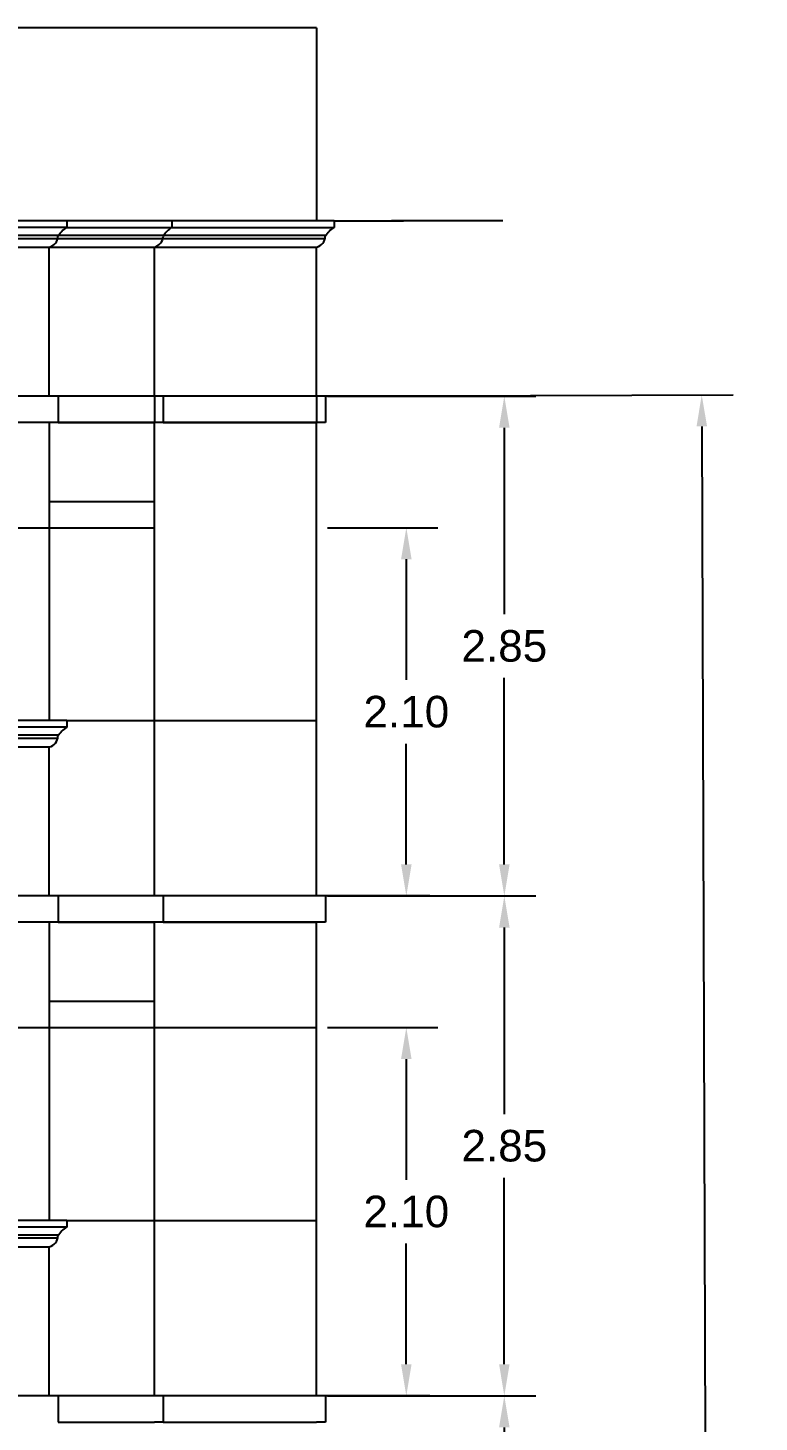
# Model space of a CAD drawing. Header units: metres. Extents: x 10 to 343, y 349 to 530.
# Drawn here: x 248.07 to 252.24, y 464.68 to 472.63 of the extents above; entities that cross this region are included whole.
import ezdxf

# ---------------------------------------------------------------- set-up
doc = ezdxf.new("R2010")
doc.units = ezdxf.units.M
doc.linetypes.add('DASHED2', pattern=[0.375, 0.25, -0.125])
for name, color, linetype in [('BLK_2_FLR_2_KITCHEN', 1, 'Continuous'), ('BLK_2_FLR_2_REGULAR_ROOM_1', 1, 'Continuous'), ('BLK_2_FLR_2_REGULAR_ROOM_2', 1, 'Continuous'), ('BLK_2_FLR_2_REGULAR_ROOM_3', 1, 'Continuous'), ('BLK_2_FLR_3_KITCHEN', 1, 'Continuous'), ('BLK_2_FLR_3_REGULAR_ROOM_1', 1, 'Continuous'), ('BLK_2_FLR_3_REGULAR_ROOM_2', 1, 'Continuous'), ('BLK_2_FLR_3_REGULAR_ROOM_3', 1, 'Continuous'), ('BLK_2_FLR_3_WC_BATH_HT', 223, 'Continuous'), ('BLK_2_FLR_4_KITCHEN', 1, 'Continuous'), ('BLK_2_FLR_4_REGULAR_ROOM_1', 1, 'Continuous'), ('BLK_2_FLR_4_REGULAR_ROOM_2', 1, 'Continuous'), ('BLK_2_FLR_4_REGULAR_ROOM_3', 1, 'Continuous'), ('BLK_2_FLR_4_WC_BATH_HT', 223, 'Continuous'), ('BLK_2_HT_OF_BLDG', 5, 'Continuous')]:
    doc.layers.add(name, color=color, linetype=linetype)
doc.styles.add('ROMANS', font='romans.shx', dxfattribs={"width": 0.8})
doc.styles.get("Standard").update_dxf_attribs({"font": 'arial.ttf'})
doc.dimstyles.get("Standard").update_dxf_attribs({"dimtxt": 0.18, "dimasz": 0.18, "dimexe": 0.18, "dimexo": 0.0625, "dimgap": 0.09, "dimtad": 0, "dimtih": 1, "dimtoh": 1, "dimzin": 0, "dimdsep": 46, "dimtxsty": 'Standard', "dimcen": 0.09, "dimadec": 0, "dimazin": 0, "dimtfac": 1, "dimtofl": 0, "dimtmove": 0, "dimatfit": 3, "dimfxl": 0, "dimtolj": 1, "dimtzin": 0, "dimarcsym": 0})
doc.dimstyles.new('STANDARD$0', dxfattribs={"dimtxt": 4, "dimasz": 2.5, "dimexe": 2, "dimexo": 2, "dimgap": 2, "dimtad": 1, "dimdec": 4, "dimzin": 0, "dimdsep": 46, "dimlunit": 4, "dimtxsty": 'ROMANS', "dimblk": 'ARCHTICK', "dimcen": 0.0625, "dimdle": 2.5, "dimse1": 1, "dimse2": 1, "dimclrd": 4, "dimclre": 9, "dimclrt": 6, "dimadec": 0, "dimazin": 0, "dimtfac": 1, "dimtdec": 4, "dimtix": 1, "dimtofl": 0, "dimtmove": 2, "dimatfit": 3, "dimldrblk": 'ARCHTICK', "dimfxl": 0, "dimtolj": 1, "dimtzin": 0, "dimarcsym": 0})

# ---------------------------------------------------------------- blocks, each defined once
blk = doc.blocks.new('*D178')
at = {"layer": 'BLK_2_HT_OF_BLDG', "color": 0, "lineweight": -2}
for p, q in [((249.7802, 470.5314), (252.0947, 470.5393)), ((251.9153, 470.3587), (251.9349, 464.6004)), ((251.9641, 456.0187), (251.9361, 464.2366)), ((249.8302, 455.8314), (252.1447, 455.8393))]:
    blk.add_line(p, q, dxfattribs=at)
at = {"layer": 'BLK_2_HT_OF_BLDG', "color": 0}
for points in [[(251.9453, 470.3588), (251.8853, 470.3586), (251.9147, 470.5387)], [(251.9941, 456.0188), (251.9341, 456.0186), (251.9647, 455.8387)]]:
    blk.add_solid(points, dxfattribs=at)
at = {"layer": 'Defpoints', "color": 0}
for p in [(249.7177, 470.5312), (249.7677, 455.8312), (251.9647, 455.8387)]:
    blk.add_point(p, dxfattribs=at)
at = {"layer": 'BLK_2_HT_OF_BLDG', "color": 0, "insert": (251.9355, 464.4185), "char_height": 0.18, "attachment_point": 5}
blk.add_mtext('\\A1;14.70', dxfattribs=at)
blk = doc.blocks.new('*D205')
at = {"layer": 'BLK_2_FLR_2_REGULAR_ROOM_3', "color": 0, "lineweight": -2, "ltscale": 0.5}
for p, q in [((249.7802, 464.8312), (250.9687, 464.8312)), ((250.7887, 464.6512), (250.7887, 463.5881)), ((250.7887, 462.1612), (250.7887, 463.2243)), ((249.7802, 461.9812), (250.9687, 461.9812))]:
    blk.add_line(p, q, dxfattribs=at)
at = {"layer": 'BLK_2_FLR_2_REGULAR_ROOM_3', "color": 0, "ltscale": 0.5}
for points in [[(250.7587, 464.6512), (250.8187, 464.6512), (250.7887, 464.8312)], [(250.7587, 462.1612), (250.8187, 462.1612), (250.7887, 461.9812)]]:
    blk.add_solid(points, dxfattribs=at)
at = {"layer": 'Defpoints', "color": 0, "ltscale": 0.5}
for p in [(249.7177, 464.8312), (249.7177, 461.9812), (250.7887, 461.9812)]:
    blk.add_point(p, dxfattribs=at)
at = {"layer": 'BLK_2_FLR_2_REGULAR_ROOM_3', "color": 0, "ltscale": 0.5, "insert": (250.7887, 463.4062), "char_height": 0.18, "attachment_point": 5}
blk.add_mtext('\\A1;2.85', dxfattribs=at)
blk = doc.blocks.new('*D206')
at = {"layer": 'BLK_2_FLR_2_KITCHEN', "color": 0, "lineweight": -2, "ltscale": 0.5}
for p, q in [((249.7802, 464.8312), (250.9687, 464.8312)), ((250.7887, 464.6512), (250.7887, 463.5881)), ((250.7887, 462.1612), (250.7887, 463.2243)), ((249.7802, 461.9812), (250.9687, 461.9812))]:
    blk.add_line(p, q, dxfattribs=at)
at = {"layer": 'BLK_2_FLR_2_KITCHEN', "color": 0, "ltscale": 0.5}
for points in [[(250.7587, 464.6512), (250.8187, 464.6512), (250.7887, 464.8312)], [(250.7587, 462.1612), (250.8187, 462.1612), (250.7887, 461.9812)]]:
    blk.add_solid(points, dxfattribs=at)
at = {"layer": 'Defpoints', "color": 0, "ltscale": 0.5}
for p in [(249.7177, 464.8312), (249.7177, 461.9812), (250.7887, 461.9812)]:
    blk.add_point(p, dxfattribs=at)
at = {"layer": 'BLK_2_FLR_2_KITCHEN', "color": 0, "ltscale": 0.5, "insert": (250.7887, 463.4062), "char_height": 0.18, "attachment_point": 5}
blk.add_mtext('\\A1;2.85', dxfattribs=at)
blk = doc.blocks.new('*D207')
at = {"layer": 'BLK_2_FLR_2_REGULAR_ROOM_1', "color": 0, "lineweight": -2, "ltscale": 0.5}
for p, q in [((249.7802, 464.8312), (250.9687, 464.8312)), ((250.7887, 464.6512), (250.7887, 463.5881)), ((250.7887, 462.1612), (250.7887, 463.2243)), ((249.7802, 461.9812), (250.9687, 461.9812))]:
    blk.add_line(p, q, dxfattribs=at)
at = {"layer": 'BLK_2_FLR_2_REGULAR_ROOM_1', "color": 0, "ltscale": 0.5}
for points in [[(250.7587, 464.6512), (250.8187, 464.6512), (250.7887, 464.8312)], [(250.7587, 462.1612), (250.8187, 462.1612), (250.7887, 461.9812)]]:
    blk.add_solid(points, dxfattribs=at)
at = {"layer": 'Defpoints', "color": 0, "ltscale": 0.5}
for p in [(249.7177, 464.8312), (249.7177, 461.9812), (250.7887, 461.9812)]:
    blk.add_point(p, dxfattribs=at)
at = {"layer": 'BLK_2_FLR_2_REGULAR_ROOM_1', "color": 0, "ltscale": 0.5, "insert": (250.7887, 463.4062), "char_height": 0.18, "attachment_point": 5}
blk.add_mtext('\\A1;2.85', dxfattribs=at)
blk = doc.blocks.new('*D208')
at = {"layer": 'BLK_2_FLR_2_REGULAR_ROOM_2', "color": 0, "lineweight": -2, "ltscale": 0.5}
for p, q in [((249.7802, 464.8312), (250.9687, 464.8312)), ((250.7887, 464.6512), (250.7887, 463.5881)), ((250.7887, 462.1612), (250.7887, 463.2243)), ((249.7802, 461.9812), (250.9687, 461.9812))]:
    blk.add_line(p, q, dxfattribs=at)
at = {"layer": 'BLK_2_FLR_2_REGULAR_ROOM_2', "color": 0, "ltscale": 0.5}
for points in [[(250.7587, 464.6512), (250.8187, 464.6512), (250.7887, 464.8312)], [(250.7587, 462.1612), (250.8187, 462.1612), (250.7887, 461.9812)]]:
    blk.add_solid(points, dxfattribs=at)
at = {"layer": 'Defpoints', "color": 0, "ltscale": 0.5}
for p in [(249.7177, 464.8312), (249.7177, 461.9812), (250.7887, 461.9812)]:
    blk.add_point(p, dxfattribs=at)
at = {"layer": 'BLK_2_FLR_2_REGULAR_ROOM_2', "color": 0, "ltscale": 0.5, "insert": (250.7887, 463.4062), "char_height": 0.18, "attachment_point": 5}
blk.add_mtext('\\A1;2.85', dxfattribs=at)
blk = doc.blocks.new('*D211')
at = {"layer": 'BLK_2_FLR_3_WC_BATH_HT', "color": 0, "lineweight": -2}
for p, q in [((249.7802, 466.9312), (250.4096, 466.9312)), ((250.2296, 466.7512), (250.2296, 466.0631)), ((250.2296, 465.0112), (250.2296, 465.6993)), ((249.7802, 464.8312), (250.4096, 464.8312))]:
    blk.add_line(p, q, dxfattribs=at)
at = {"layer": 'BLK_2_FLR_3_WC_BATH_HT', "color": 0}
for points in [[(250.1996, 466.7512), (250.2596, 466.7512), (250.2296, 466.9312)], [(250.1996, 465.0112), (250.2596, 465.0112), (250.2296, 464.8312)]]:
    blk.add_solid(points, dxfattribs=at)
at = {"layer": 'Defpoints', "color": 0}
for p in [(249.7177, 466.9312), (249.7177, 464.8312), (250.2296, 464.8312)]:
    blk.add_point(p, dxfattribs=at)
at = {"layer": 'BLK_2_FLR_3_WC_BATH_HT', "color": 0, "insert": (250.2296, 465.8812), "char_height": 0.18, "attachment_point": 5}
blk.add_mtext('\\A1;2.10', dxfattribs=at)
blk = doc.blocks.new('*D212')
at = {"layer": 'BLK_2_FLR_3_WC_BATH_HT', "color": 0, "lineweight": -2}
for p, q in [((249.7802, 466.9312), (250.4096, 466.9312)), ((250.2296, 466.7512), (250.2296, 466.0631)), ((250.2296, 465.0112), (250.2296, 465.6993)), ((249.7802, 464.8312), (250.4096, 464.8312))]:
    blk.add_line(p, q, dxfattribs=at)
at = {"layer": 'BLK_2_FLR_3_WC_BATH_HT', "color": 0}
for points in [[(250.1996, 466.7512), (250.2596, 466.7512), (250.2296, 466.9312)], [(250.1996, 465.0112), (250.2596, 465.0112), (250.2296, 464.8312)]]:
    blk.add_solid(points, dxfattribs=at)
at = {"layer": 'Defpoints', "color": 0}
for p in [(249.7177, 466.9312), (249.7177, 464.8312), (250.2296, 464.8312)]:
    blk.add_point(p, dxfattribs=at)
at = {"layer": 'BLK_2_FLR_3_WC_BATH_HT', "color": 0, "insert": (250.2296, 465.8812), "char_height": 0.18, "attachment_point": 5}
blk.add_mtext('\\A1;2.10', dxfattribs=at)
blk = doc.blocks.new('*D213')
at = {"layer": 'BLK_2_FLR_3_WC_BATH_HT', "color": 0, "lineweight": -2}
for p, q in [((249.7802, 466.9312), (250.4096, 466.9312)), ((250.2296, 466.7512), (250.2296, 466.0631)), ((250.2296, 465.0112), (250.2296, 465.6993)), ((249.7802, 464.8312), (250.4096, 464.8312))]:
    blk.add_line(p, q, dxfattribs=at)
at = {"layer": 'BLK_2_FLR_3_WC_BATH_HT', "color": 0}
for points in [[(250.1996, 466.7512), (250.2596, 466.7512), (250.2296, 466.9312)], [(250.1996, 465.0112), (250.2596, 465.0112), (250.2296, 464.8312)]]:
    blk.add_solid(points, dxfattribs=at)
at = {"layer": 'Defpoints', "color": 0}
for p in [(249.7177, 466.9312), (249.7177, 464.8312), (250.2296, 464.8312)]:
    blk.add_point(p, dxfattribs=at)
at = {"layer": 'BLK_2_FLR_3_WC_BATH_HT', "color": 0, "insert": (250.2296, 465.8812), "char_height": 0.18, "attachment_point": 5}
blk.add_mtext('\\A1;2.10', dxfattribs=at)
blk = doc.blocks.new('*D214')
at = {"layer": 'BLK_2_FLR_3_WC_BATH_HT', "color": 0, "lineweight": -2}
for p, q in [((249.7802, 466.9312), (250.4096, 466.9312)), ((250.2296, 466.7512), (250.2296, 466.0631)), ((250.2296, 465.0112), (250.2296, 465.6993)), ((249.7802, 464.8312), (250.4096, 464.8312))]:
    blk.add_line(p, q, dxfattribs=at)
at = {"layer": 'BLK_2_FLR_3_WC_BATH_HT', "color": 0}
for points in [[(250.1996, 466.7512), (250.2596, 466.7512), (250.2296, 466.9312)], [(250.1996, 465.0112), (250.2596, 465.0112), (250.2296, 464.8312)]]:
    blk.add_solid(points, dxfattribs=at)
at = {"layer": 'Defpoints', "color": 0}
for p in [(249.7177, 466.9312), (249.7177, 464.8312), (250.2296, 464.8312)]:
    blk.add_point(p, dxfattribs=at)
at = {"layer": 'BLK_2_FLR_3_WC_BATH_HT', "color": 0, "insert": (250.2296, 465.8812), "char_height": 0.18, "attachment_point": 5}
blk.add_mtext('\\A1;2.10', dxfattribs=at)
blk = doc.blocks.new('*D215')
at = {"layer": 'BLK_2_FLR_3_WC_BATH_HT', "color": 0, "lineweight": -2}
for p, q in [((249.7802, 466.9312), (250.4096, 466.9312)), ((250.2296, 466.7512), (250.2296, 466.0631)), ((250.2296, 465.0112), (250.2296, 465.6993)), ((249.7802, 464.8312), (250.4096, 464.8312))]:
    blk.add_line(p, q, dxfattribs=at)
at = {"layer": 'BLK_2_FLR_3_WC_BATH_HT', "color": 0}
for points in [[(250.1996, 466.7512), (250.2596, 466.7512), (250.2296, 466.9312)], [(250.1996, 465.0112), (250.2596, 465.0112), (250.2296, 464.8312)]]:
    blk.add_solid(points, dxfattribs=at)
at = {"layer": 'Defpoints', "color": 0}
for p in [(249.7177, 466.9312), (249.7177, 464.8312), (250.2296, 464.8312)]:
    blk.add_point(p, dxfattribs=at)
at = {"layer": 'BLK_2_FLR_3_WC_BATH_HT', "color": 0, "insert": (250.2296, 465.8812), "char_height": 0.18, "attachment_point": 5}
blk.add_mtext('\\A1;2.10', dxfattribs=at)
blk = doc.blocks.new('*D216')
at = {"layer": 'BLK_2_FLR_3_WC_BATH_HT', "color": 0, "lineweight": -2}
for p, q in [((249.7802, 466.9312), (250.4096, 466.9312)), ((250.2296, 466.7512), (250.2296, 466.0631)), ((250.2296, 465.0112), (250.2296, 465.6993)), ((249.7802, 464.8312), (250.4096, 464.8312))]:
    blk.add_line(p, q, dxfattribs=at)
at = {"layer": 'BLK_2_FLR_3_WC_BATH_HT', "color": 0}
for points in [[(250.1996, 466.7512), (250.2596, 466.7512), (250.2296, 466.9312)], [(250.1996, 465.0112), (250.2596, 465.0112), (250.2296, 464.8312)]]:
    blk.add_solid(points, dxfattribs=at)
at = {"layer": 'Defpoints', "color": 0}
for p in [(249.7177, 466.9312), (249.7177, 464.8312), (250.2296, 464.8312)]:
    blk.add_point(p, dxfattribs=at)
at = {"layer": 'BLK_2_FLR_3_WC_BATH_HT', "color": 0, "insert": (250.2296, 465.8812), "char_height": 0.18, "attachment_point": 5}
blk.add_mtext('\\A1;2.10', dxfattribs=at)
blk = doc.blocks.new('*D217')
at = {"layer": 'BLK_2_FLR_3_REGULAR_ROOM_3', "color": 0, "lineweight": -2, "ltscale": 0.5}
for p, q in [((249.7802, 467.6812), (250.9687, 467.6812)), ((250.7887, 467.5012), (250.7887, 466.4381)), ((250.7887, 465.0112), (250.7887, 466.0743)), ((249.7802, 464.8312), (250.9687, 464.8312))]:
    blk.add_line(p, q, dxfattribs=at)
at = {"layer": 'BLK_2_FLR_3_REGULAR_ROOM_3', "color": 0, "ltscale": 0.5}
for points in [[(250.7587, 467.5012), (250.8187, 467.5012), (250.7887, 467.6812)], [(250.7587, 465.0112), (250.8187, 465.0112), (250.7887, 464.8312)]]:
    blk.add_solid(points, dxfattribs=at)
at = {"layer": 'Defpoints', "color": 0, "ltscale": 0.5}
for p in [(249.7177, 467.6812), (249.7177, 464.8312), (250.7887, 464.8312)]:
    blk.add_point(p, dxfattribs=at)
at = {"layer": 'BLK_2_FLR_3_REGULAR_ROOM_3', "color": 0, "ltscale": 0.5, "insert": (250.7887, 466.2562), "char_height": 0.18, "attachment_point": 5}
blk.add_mtext('\\A1;2.85', dxfattribs=at)
blk = doc.blocks.new('*D218')
at = {"layer": 'BLK_2_FLR_3_KITCHEN', "color": 0, "lineweight": -2, "ltscale": 0.5}
for p, q in [((249.7802, 467.6812), (250.9687, 467.6812)), ((250.7887, 467.5012), (250.7887, 466.4381)), ((250.7887, 465.0112), (250.7887, 466.0743)), ((249.7802, 464.8312), (250.9687, 464.8312))]:
    blk.add_line(p, q, dxfattribs=at)
at = {"layer": 'BLK_2_FLR_3_KITCHEN', "color": 0, "ltscale": 0.5}
for points in [[(250.7587, 467.5012), (250.8187, 467.5012), (250.7887, 467.6812)], [(250.7587, 465.0112), (250.8187, 465.0112), (250.7887, 464.8312)]]:
    blk.add_solid(points, dxfattribs=at)
at = {"layer": 'Defpoints', "color": 0, "ltscale": 0.5}
for p in [(249.7177, 467.6812), (249.7177, 464.8312), (250.7887, 464.8312)]:
    blk.add_point(p, dxfattribs=at)
at = {"layer": 'BLK_2_FLR_3_KITCHEN', "color": 0, "ltscale": 0.5, "insert": (250.7887, 466.2562), "char_height": 0.18, "attachment_point": 5}
blk.add_mtext('\\A1;2.85', dxfattribs=at)
blk = doc.blocks.new('*D219')
at = {"layer": 'BLK_2_FLR_3_REGULAR_ROOM_1', "color": 0, "lineweight": -2, "ltscale": 0.5}
for p, q in [((249.7802, 467.6812), (250.9687, 467.6812)), ((250.7887, 467.5012), (250.7887, 466.4381)), ((250.7887, 465.0112), (250.7887, 466.0743)), ((249.7802, 464.8312), (250.9687, 464.8312))]:
    blk.add_line(p, q, dxfattribs=at)
at = {"layer": 'BLK_2_FLR_3_REGULAR_ROOM_1', "color": 0, "ltscale": 0.5}
for points in [[(250.7587, 467.5012), (250.8187, 467.5012), (250.7887, 467.6812)], [(250.7587, 465.0112), (250.8187, 465.0112), (250.7887, 464.8312)]]:
    blk.add_solid(points, dxfattribs=at)
at = {"layer": 'Defpoints', "color": 0, "ltscale": 0.5}
for p in [(249.7177, 467.6812), (249.7177, 464.8312), (250.7887, 464.8312)]:
    blk.add_point(p, dxfattribs=at)
at = {"layer": 'BLK_2_FLR_3_REGULAR_ROOM_1', "color": 0, "ltscale": 0.5, "insert": (250.7887, 466.2562), "char_height": 0.18, "attachment_point": 5}
blk.add_mtext('\\A1;2.85', dxfattribs=at)
blk = doc.blocks.new('*D220')
at = {"layer": 'BLK_2_FLR_3_REGULAR_ROOM_2', "color": 0, "lineweight": -2, "ltscale": 0.5}
for p, q in [((249.7802, 467.6812), (250.9687, 467.6812)), ((250.7887, 467.5012), (250.7887, 466.4381)), ((250.7887, 465.0112), (250.7887, 466.0743)), ((249.7802, 464.8312), (250.9687, 464.8312))]:
    blk.add_line(p, q, dxfattribs=at)
at = {"layer": 'BLK_2_FLR_3_REGULAR_ROOM_2', "color": 0, "ltscale": 0.5}
for points in [[(250.7587, 467.5012), (250.8187, 467.5012), (250.7887, 467.6812)], [(250.7587, 465.0112), (250.8187, 465.0112), (250.7887, 464.8312)]]:
    blk.add_solid(points, dxfattribs=at)
at = {"layer": 'Defpoints', "color": 0, "ltscale": 0.5}
for p in [(249.7177, 467.6812), (249.7177, 464.8312), (250.7887, 464.8312)]:
    blk.add_point(p, dxfattribs=at)
at = {"layer": 'BLK_2_FLR_3_REGULAR_ROOM_2', "color": 0, "ltscale": 0.5, "insert": (250.7887, 466.2562), "char_height": 0.18, "attachment_point": 5}
blk.add_mtext('\\A1;2.85', dxfattribs=at)
blk = doc.blocks.new('*D221')
at = {"layer": 'BLK_2_FLR_3_WC_BATH_HT', "color": 0, "lineweight": -2}
for p, q in [((249.7802, 466.9312), (250.4096, 466.9312)), ((250.2296, 466.7512), (250.2296, 466.0631)), ((250.2296, 465.0112), (250.2296, 465.6993)), ((249.7802, 464.8312), (250.4096, 464.8312))]:
    blk.add_line(p, q, dxfattribs=at)
at = {"layer": 'BLK_2_FLR_3_WC_BATH_HT', "color": 0}
for points in [[(250.1996, 466.7512), (250.2596, 466.7512), (250.2296, 466.9312)], [(250.1996, 465.0112), (250.2596, 465.0112), (250.2296, 464.8312)]]:
    blk.add_solid(points, dxfattribs=at)
at = {"layer": 'Defpoints', "color": 0}
for p in [(249.7177, 466.9312), (249.7177, 464.8312), (250.2296, 464.8312)]:
    blk.add_point(p, dxfattribs=at)
at = {"layer": 'BLK_2_FLR_3_WC_BATH_HT', "color": 0, "insert": (250.2296, 465.8812), "char_height": 0.18, "attachment_point": 5}
blk.add_mtext('\\A1;2.10', dxfattribs=at)
blk = doc.blocks.new('*D222')
at = {"layer": 'BLK_2_FLR_3_WC_BATH_HT', "color": 0, "lineweight": -2}
for p, q in [((249.7802, 466.9312), (250.4096, 466.9312)), ((250.2296, 466.7512), (250.2296, 466.0631)), ((250.2296, 465.0112), (250.2296, 465.6993)), ((249.7802, 464.8312), (250.4096, 464.8312))]:
    blk.add_line(p, q, dxfattribs=at)
at = {"layer": 'BLK_2_FLR_3_WC_BATH_HT', "color": 0}
for points in [[(250.1996, 466.7512), (250.2596, 466.7512), (250.2296, 466.9312)], [(250.1996, 465.0112), (250.2596, 465.0112), (250.2296, 464.8312)]]:
    blk.add_solid(points, dxfattribs=at)
at = {"layer": 'Defpoints', "color": 0}
for p in [(249.7177, 466.9312), (249.7177, 464.8312), (250.2296, 464.8312)]:
    blk.add_point(p, dxfattribs=at)
at = {"layer": 'BLK_2_FLR_3_WC_BATH_HT', "color": 0, "insert": (250.2296, 465.8812), "char_height": 0.18, "attachment_point": 5}
blk.add_mtext('\\A1;2.10', dxfattribs=at)
blk = doc.blocks.new('*D223')
at = {"layer": 'BLK_2_FLR_4_WC_BATH_HT', "color": 0, "lineweight": -2}
for p, q in [((249.7802, 469.7812), (250.4096, 469.7812)), ((250.2296, 469.6012), (250.2296, 468.9131)), ((250.2296, 467.8612), (250.2296, 468.5493)), ((249.7802, 467.6812), (250.4096, 467.6812))]:
    blk.add_line(p, q, dxfattribs=at)
at = {"layer": 'BLK_2_FLR_4_WC_BATH_HT', "color": 0}
for points in [[(250.1996, 469.6012), (250.2596, 469.6012), (250.2296, 469.7812)], [(250.1996, 467.8612), (250.2596, 467.8612), (250.2296, 467.6812)]]:
    blk.add_solid(points, dxfattribs=at)
at = {"layer": 'Defpoints', "color": 0}
for p in [(249.7177, 469.7812), (249.7177, 467.6812), (250.2296, 467.6812)]:
    blk.add_point(p, dxfattribs=at)
at = {"layer": 'BLK_2_FLR_4_WC_BATH_HT', "color": 0, "insert": (250.2296, 468.7312), "char_height": 0.18, "attachment_point": 5}
blk.add_mtext('\\A1;2.10', dxfattribs=at)
blk = doc.blocks.new('*D224')
at = {"layer": 'BLK_2_FLR_4_WC_BATH_HT', "color": 0, "lineweight": -2}
for p, q in [((249.7802, 469.7812), (250.4096, 469.7812)), ((250.2296, 469.6012), (250.2296, 468.9131)), ((250.2296, 467.8612), (250.2296, 468.5493)), ((249.7802, 467.6812), (250.4096, 467.6812))]:
    blk.add_line(p, q, dxfattribs=at)
at = {"layer": 'BLK_2_FLR_4_WC_BATH_HT', "color": 0}
for points in [[(250.1996, 469.6012), (250.2596, 469.6012), (250.2296, 469.7812)], [(250.1996, 467.8612), (250.2596, 467.8612), (250.2296, 467.6812)]]:
    blk.add_solid(points, dxfattribs=at)
at = {"layer": 'Defpoints', "color": 0}
for p in [(249.7177, 469.7812), (249.7177, 467.6812), (250.2296, 467.6812)]:
    blk.add_point(p, dxfattribs=at)
at = {"layer": 'BLK_2_FLR_4_WC_BATH_HT', "color": 0, "insert": (250.2296, 468.7312), "char_height": 0.18, "attachment_point": 5}
blk.add_mtext('\\A1;2.10', dxfattribs=at)
blk = doc.blocks.new('*D225')
at = {"layer": 'BLK_2_FLR_4_WC_BATH_HT', "color": 0, "lineweight": -2}
for p, q in [((249.7802, 469.7812), (250.4096, 469.7812)), ((250.2296, 469.6012), (250.2296, 468.9131)), ((250.2296, 467.8612), (250.2296, 468.5493)), ((249.7802, 467.6812), (250.4096, 467.6812))]:
    blk.add_line(p, q, dxfattribs=at)
at = {"layer": 'BLK_2_FLR_4_WC_BATH_HT', "color": 0}
for points in [[(250.1996, 469.6012), (250.2596, 469.6012), (250.2296, 469.7812)], [(250.1996, 467.8612), (250.2596, 467.8612), (250.2296, 467.6812)]]:
    blk.add_solid(points, dxfattribs=at)
at = {"layer": 'Defpoints', "color": 0}
for p in [(249.7177, 469.7812), (249.7177, 467.6812), (250.2296, 467.6812)]:
    blk.add_point(p, dxfattribs=at)
at = {"layer": 'BLK_2_FLR_4_WC_BATH_HT', "color": 0, "insert": (250.2296, 468.7312), "char_height": 0.18, "attachment_point": 5}
blk.add_mtext('\\A1;2.10', dxfattribs=at)
blk = doc.blocks.new('*D226')
at = {"layer": 'BLK_2_FLR_4_WC_BATH_HT', "color": 0, "lineweight": -2}
for p, q in [((249.7802, 469.7812), (250.4096, 469.7812)), ((250.2296, 469.6012), (250.2296, 468.9131)), ((250.2296, 467.8612), (250.2296, 468.5493)), ((249.7802, 467.6812), (250.4096, 467.6812))]:
    blk.add_line(p, q, dxfattribs=at)
at = {"layer": 'BLK_2_FLR_4_WC_BATH_HT', "color": 0}
for points in [[(250.1996, 469.6012), (250.2596, 469.6012), (250.2296, 469.7812)], [(250.1996, 467.8612), (250.2596, 467.8612), (250.2296, 467.6812)]]:
    blk.add_solid(points, dxfattribs=at)
at = {"layer": 'Defpoints', "color": 0}
for p in [(249.7177, 469.7812), (249.7177, 467.6812), (250.2296, 467.6812)]:
    blk.add_point(p, dxfattribs=at)
at = {"layer": 'BLK_2_FLR_4_WC_BATH_HT', "color": 0, "insert": (250.2296, 468.7312), "char_height": 0.18, "attachment_point": 5}
blk.add_mtext('\\A1;2.10', dxfattribs=at)
blk = doc.blocks.new('*D227')
at = {"layer": 'BLK_2_FLR_4_WC_BATH_HT', "color": 0, "lineweight": -2}
for p, q in [((249.7802, 469.7812), (250.4096, 469.7812)), ((250.2296, 469.6012), (250.2296, 468.9131)), ((250.2296, 467.8612), (250.2296, 468.5493)), ((249.7802, 467.6812), (250.4096, 467.6812))]:
    blk.add_line(p, q, dxfattribs=at)
at = {"layer": 'BLK_2_FLR_4_WC_BATH_HT', "color": 0}
for points in [[(250.1996, 469.6012), (250.2596, 469.6012), (250.2296, 469.7812)], [(250.1996, 467.8612), (250.2596, 467.8612), (250.2296, 467.6812)]]:
    blk.add_solid(points, dxfattribs=at)
at = {"layer": 'Defpoints', "color": 0}
for p in [(249.7177, 469.7812), (249.7177, 467.6812), (250.2296, 467.6812)]:
    blk.add_point(p, dxfattribs=at)
at = {"layer": 'BLK_2_FLR_4_WC_BATH_HT', "color": 0, "insert": (250.2296, 468.7312), "char_height": 0.18, "attachment_point": 5}
blk.add_mtext('\\A1;2.10', dxfattribs=at)
blk = doc.blocks.new('*D228')
at = {"layer": 'BLK_2_FLR_4_WC_BATH_HT', "color": 0, "lineweight": -2}
for p, q in [((249.7802, 469.7812), (250.4096, 469.7812)), ((250.2296, 469.6012), (250.2296, 468.9131)), ((250.2296, 467.8612), (250.2296, 468.5493)), ((249.7802, 467.6812), (250.4096, 467.6812))]:
    blk.add_line(p, q, dxfattribs=at)
at = {"layer": 'BLK_2_FLR_4_WC_BATH_HT', "color": 0}
for points in [[(250.1996, 469.6012), (250.2596, 469.6012), (250.2296, 469.7812)], [(250.1996, 467.8612), (250.2596, 467.8612), (250.2296, 467.6812)]]:
    blk.add_solid(points, dxfattribs=at)
at = {"layer": 'Defpoints', "color": 0}
for p in [(249.7177, 469.7812), (249.7177, 467.6812), (250.2296, 467.6812)]:
    blk.add_point(p, dxfattribs=at)
at = {"layer": 'BLK_2_FLR_4_WC_BATH_HT', "color": 0, "insert": (250.2296, 468.7312), "char_height": 0.18, "attachment_point": 5}
blk.add_mtext('\\A1;2.10', dxfattribs=at)
blk = doc.blocks.new('*D229')
at = {"layer": 'BLK_2_FLR_4_REGULAR_ROOM_3', "color": 0, "lineweight": -2, "ltscale": 0.5}
for p, q in [((249.7802, 470.5312), (250.9687, 470.5312)), ((250.7887, 470.3512), (250.7887, 469.2881)), ((250.7887, 467.8612), (250.7887, 468.9243)), ((249.7802, 467.6812), (250.9687, 467.6812))]:
    blk.add_line(p, q, dxfattribs=at)
at = {"layer": 'BLK_2_FLR_4_REGULAR_ROOM_3', "color": 0, "ltscale": 0.5}
for points in [[(250.7587, 470.3512), (250.8187, 470.3512), (250.7887, 470.5312)], [(250.7587, 467.8612), (250.8187, 467.8612), (250.7887, 467.6812)]]:
    blk.add_solid(points, dxfattribs=at)
at = {"layer": 'Defpoints', "color": 0, "ltscale": 0.5}
for p in [(249.7177, 470.5312), (249.7177, 467.6812), (250.7887, 467.6812)]:
    blk.add_point(p, dxfattribs=at)
at = {"layer": 'BLK_2_FLR_4_REGULAR_ROOM_3', "color": 0, "ltscale": 0.5, "insert": (250.7887, 469.1062), "char_height": 0.18, "attachment_point": 5}
blk.add_mtext('\\A1;2.85', dxfattribs=at)
blk = doc.blocks.new('*D230')
at = {"layer": 'BLK_2_FLR_4_KITCHEN', "color": 0, "lineweight": -2, "ltscale": 0.5}
for p, q in [((249.7802, 470.5312), (250.9687, 470.5312)), ((250.7887, 470.3512), (250.7887, 469.2881)), ((250.7887, 467.8612), (250.7887, 468.9243)), ((249.7802, 467.6812), (250.9687, 467.6812))]:
    blk.add_line(p, q, dxfattribs=at)
at = {"layer": 'BLK_2_FLR_4_KITCHEN', "color": 0, "ltscale": 0.5}
for points in [[(250.7587, 470.3512), (250.8187, 470.3512), (250.7887, 470.5312)], [(250.7587, 467.8612), (250.8187, 467.8612), (250.7887, 467.6812)]]:
    blk.add_solid(points, dxfattribs=at)
at = {"layer": 'Defpoints', "color": 0, "ltscale": 0.5}
for p in [(249.7177, 470.5312), (249.7177, 467.6812), (250.7887, 467.6812)]:
    blk.add_point(p, dxfattribs=at)
at = {"layer": 'BLK_2_FLR_4_KITCHEN', "color": 0, "ltscale": 0.5, "insert": (250.7887, 469.1062), "char_height": 0.18, "attachment_point": 5}
blk.add_mtext('\\A1;2.85', dxfattribs=at)
blk = doc.blocks.new('*D231')
at = {"layer": 'BLK_2_FLR_4_REGULAR_ROOM_1', "color": 0, "lineweight": -2, "ltscale": 0.5}
for p, q in [((249.7802, 470.5312), (250.9687, 470.5312)), ((250.7887, 470.3512), (250.7887, 469.2881)), ((250.7887, 467.8612), (250.7887, 468.9243)), ((249.7802, 467.6812), (250.9687, 467.6812))]:
    blk.add_line(p, q, dxfattribs=at)
at = {"layer": 'BLK_2_FLR_4_REGULAR_ROOM_1', "color": 0, "ltscale": 0.5}
for points in [[(250.7587, 470.3512), (250.8187, 470.3512), (250.7887, 470.5312)], [(250.7587, 467.8612), (250.8187, 467.8612), (250.7887, 467.6812)]]:
    blk.add_solid(points, dxfattribs=at)
at = {"layer": 'Defpoints', "color": 0, "ltscale": 0.5}
for p in [(249.7177, 470.5312), (249.7177, 467.6812), (250.7887, 467.6812)]:
    blk.add_point(p, dxfattribs=at)
at = {"layer": 'BLK_2_FLR_4_REGULAR_ROOM_1', "color": 0, "ltscale": 0.5, "insert": (250.7887, 469.1062), "char_height": 0.18, "attachment_point": 5}
blk.add_mtext('\\A1;2.85', dxfattribs=at)
blk = doc.blocks.new('*D232')
at = {"layer": 'BLK_2_FLR_4_REGULAR_ROOM_2', "color": 0, "lineweight": -2, "ltscale": 0.5}
for p, q in [((249.7802, 470.5312), (250.9687, 470.5312)), ((250.7887, 470.3512), (250.7887, 469.2881)), ((250.7887, 467.8612), (250.7887, 468.9243)), ((249.7802, 467.6812), (250.9687, 467.6812))]:
    blk.add_line(p, q, dxfattribs=at)
at = {"layer": 'BLK_2_FLR_4_REGULAR_ROOM_2', "color": 0, "ltscale": 0.5}
for points in [[(250.7587, 470.3512), (250.8187, 470.3512), (250.7887, 470.5312)], [(250.7587, 467.8612), (250.8187, 467.8612), (250.7887, 467.6812)]]:
    blk.add_solid(points, dxfattribs=at)
at = {"layer": 'Defpoints', "color": 0, "ltscale": 0.5}
for p in [(249.7177, 470.5312), (249.7177, 467.6812), (250.7887, 467.6812)]:
    blk.add_point(p, dxfattribs=at)
at = {"layer": 'BLK_2_FLR_4_REGULAR_ROOM_2', "color": 0, "ltscale": 0.5, "insert": (250.7887, 469.1062), "char_height": 0.18, "attachment_point": 5}
blk.add_mtext('\\A1;2.85', dxfattribs=at)
blk = doc.blocks.new('*D233')
at = {"layer": 'BLK_2_FLR_4_WC_BATH_HT', "color": 0, "lineweight": -2}
for p, q in [((249.7802, 469.7812), (250.4096, 469.7812)), ((250.2296, 469.6012), (250.2296, 468.9131)), ((250.2296, 467.8612), (250.2296, 468.5493)), ((249.7802, 467.6812), (250.4096, 467.6812))]:
    blk.add_line(p, q, dxfattribs=at)
at = {"layer": 'BLK_2_FLR_4_WC_BATH_HT', "color": 0}
for points in [[(250.1996, 469.6012), (250.2596, 469.6012), (250.2296, 469.7812)], [(250.1996, 467.8612), (250.2596, 467.8612), (250.2296, 467.6812)]]:
    blk.add_solid(points, dxfattribs=at)
at = {"layer": 'Defpoints', "color": 0}
for p in [(249.7177, 469.7812), (249.7177, 467.6812), (250.2296, 467.6812)]:
    blk.add_point(p, dxfattribs=at)
at = {"layer": 'BLK_2_FLR_4_WC_BATH_HT', "color": 0, "insert": (250.2296, 468.7312), "char_height": 0.18, "attachment_point": 5}
blk.add_mtext('\\A1;2.10', dxfattribs=at)
blk = doc.blocks.new('*D234')
at = {"layer": 'BLK_2_FLR_4_WC_BATH_HT', "color": 0, "lineweight": -2}
for p, q in [((249.7802, 469.7812), (250.4096, 469.7812)), ((250.2296, 469.6012), (250.2296, 468.9131)), ((250.2296, 467.8612), (250.2296, 468.5493)), ((249.7802, 467.6812), (250.4096, 467.6812))]:
    blk.add_line(p, q, dxfattribs=at)
at = {"layer": 'BLK_2_FLR_4_WC_BATH_HT', "color": 0}
for points in [[(250.1996, 469.6012), (250.2596, 469.6012), (250.2296, 469.7812)], [(250.1996, 467.8612), (250.2596, 467.8612), (250.2296, 467.6812)]]:
    blk.add_solid(points, dxfattribs=at)
at = {"layer": 'Defpoints', "color": 0}
for p in [(249.7177, 469.7812), (249.7177, 467.6812), (250.2296, 467.6812)]:
    blk.add_point(p, dxfattribs=at)
at = {"layer": 'BLK_2_FLR_4_WC_BATH_HT', "color": 0, "insert": (250.2296, 468.7312), "char_height": 0.18, "attachment_point": 5}
blk.add_mtext('\\A1;2.10', dxfattribs=at)

msp = doc.modelspace()

# ---------------------------------------------------------------- linework, layer by layer
at = {"ltscale": 400}
for p, q in [((249.7177, 472.6312), (247.9627, 472.6312)), ((249.7177, 472.6312), (249.7177, 471.5312)), ((249.8177, 471.5312), (241.4977, 471.5312)), ((248.2927, 471.5312), (242.3327, 471.5312)), ((248.2927, 471.5312), (248.2927, 471.4937)), ((248.8927, 471.5312), (248.8927, 471.4937)), ((249.8177, 471.5312), (249.8177, 471.4937)), ((249.8177, 471.5312), (250.2127, 471.5312)), ((248.2927, 471.4937), (242.3327, 471.4937)), ((248.2927, 471.4937), (248.8927, 471.4937)), ((248.8927, 471.4937), (249.8177, 471.4937)), ((243.1827, 471.3812), (248.1927, 471.3812)), ((248.1927, 470.5312), (248.1927, 471.3812)), ((248.1927, 471.3812), (248.7927, 471.3812)), ((248.7927, 470.5312), (248.7927, 471.3812)), ((248.7927, 471.3812), (249.7177, 471.3812)), ((249.7177, 470.5312), (249.7177, 471.3812)), ((248.2427, 470.5312), (242.3827, 470.5312)), ((248.2427, 470.5312), (242.3827, 470.5312)), ((248.2427, 470.5312), (242.3827, 470.5312)), ((248.2427, 470.5312), (248.2427, 470.3812)), ((248.2427, 470.5312), (248.2427, 470.3812)), ((248.7927, 470.5312), (248.2427, 470.5312)), ((248.7927, 470.5312), (248.2427, 470.5312)), ((248.2427, 470.5312), (248.2427, 470.3812)), ((248.7927, 470.5312), (248.2427, 470.5312)), ((248.7927, 470.5312), (248.7927, 470.3812)), ((248.8427, 470.5312), (248.7927, 470.5312)), ((248.8427, 470.5312), (248.7927, 470.5312)), ((248.7927, 470.5312), (248.7927, 470.3812)), ((248.8427, 470.5312), (248.7927, 470.5312)), ((248.8427, 470.5312), (248.8427, 470.3812)), ((249.7177, 470.5312), (248.8427, 470.5312)), ((248.8427, 470.5312), (248.8427, 470.3812)), ((249.7177, 470.5312), (248.8427, 470.5312)), ((248.8427, 470.5312), (248.8427, 470.3812)), ((249.7177, 470.5312), (248.8427, 470.5312)), ((249.7177, 470.5312), (249.7177, 470.3812)), ((249.7677, 470.5312), (249.7177, 470.5312)), ((249.7677, 470.5312), (249.7177, 470.5312)), ((249.7177, 470.5312), (249.7177, 470.3812)), ((249.7677, 470.5312), (249.7177, 470.5312)), ((249.7677, 470.5312), (249.7677, 470.3812)), ((249.7677, 470.5312), (249.7677, 470.3812)), ((249.7677, 470.5312), (249.7677, 470.3812)), ((248.2427, 470.3812), (242.3827, 470.3812)), ((248.2427, 470.3812), (242.3827, 470.3812)), ((248.2427, 470.3812), (242.3827, 470.3812)), ((248.1927, 470.3812), (248.1927, 469.7812)), ((248.1927, 470.3812), (248.1927, 469.7812)), ((248.2427, 470.3812), (248.7927, 470.3812)), ((248.2427, 470.3812), (248.7927, 470.3812)), ((248.2427, 470.3812), (248.7927, 470.3812)), ((248.7927, 467.6812), (248.7927, 470.3812)), ((248.8427, 470.3812), (248.7927, 470.3812)), ((248.8427, 470.3812), (248.7927, 470.3812)), ((248.8427, 470.3812), (248.7927, 470.3812)), ((248.8427, 470.3812), (249.7177, 470.3812)), ((248.8427, 470.3812), (249.7177, 470.3812)), ((248.8427, 470.3812), (249.7177, 470.3812)), ((249.7177, 467.6812), (249.7177, 470.3812)), ((249.7677, 470.3812), (249.7177, 470.3812)), ((249.7677, 470.3812), (249.7177, 470.3812)), ((249.7677, 470.3812), (249.7177, 470.3812)), ((248.1927, 469.9312), (248.7927, 469.9312)), ((244.9127, 469.7812), (248.1927, 469.7812)), ((248.1927, 469.7812), (248.1927, 468.6812)), ((248.1927, 469.7812), (248.7927, 469.7812)), ((248.2927, 468.6812), (242.3327, 468.6812)), ((248.2927, 468.6812), (248.2927, 468.6437)), ((248.2927, 468.6812), (249.7177, 468.6812)), ((248.2927, 468.6437), (242.3327, 468.6437)), ((243.1827, 468.5312), (248.1927, 468.5312)), ((248.1927, 467.6812), (248.1927, 468.5312)), ((248.2427, 467.6812), (242.3827, 467.6812)), ((248.2427, 467.6812), (248.2427, 467.5312)), ((248.7927, 467.6812), (248.2427, 467.6812)), ((248.8427, 467.6812), (248.7927, 467.6812)), ((248.8427, 467.6812), (248.8427, 467.5312)), ((249.7177, 467.6812), (248.8427, 467.6812)), ((249.7677, 467.6812), (249.7177, 467.6812)), ((249.7677, 467.6812), (249.7677, 467.5312)), ((248.2427, 467.5312), (242.3827, 467.5312)), ((248.1927, 467.5312), (248.1927, 466.9312)), ((248.2427, 467.5312), (248.7927, 467.5312)), ((248.7927, 464.8312), (248.7927, 467.5312)), ((248.8427, 467.5312), (248.7927, 467.5312)), ((248.8427, 467.5312), (249.7177, 467.5312)), ((249.7177, 464.8312), (249.7177, 467.5312)), ((249.7677, 467.5312), (249.7177, 467.5312)), ((248.1927, 467.0812), (248.7927, 467.0812)), ((244.9127, 466.9312), (248.1927, 466.9312)), ((248.1927, 466.9312), (248.1927, 465.8312)), ((248.1927, 466.9312), (248.7927, 466.9312)), ((248.7927, 466.9312), (249.7177, 466.9312)), ((248.2927, 465.8312), (242.3327, 465.8312)), ((248.2927, 465.7937), (242.3327, 465.7937)), ((248.2927, 465.8312), (248.2927, 465.7937)), ((248.2927, 465.8312), (249.7177, 465.8312)), ((243.1827, 465.6812), (248.1927, 465.6812)), ((248.1927, 464.8312), (248.1927, 465.6812)), ((248.2427, 464.8312), (242.3827, 464.8312)), ((248.2427, 464.8312), (248.2427, 464.6812)), ((248.7927, 464.8312), (248.2427, 464.8312)), ((248.8427, 464.8312), (248.7927, 464.8312)), ((248.8427, 464.8312), (248.8427, 464.6812)), ((249.7177, 464.8312), (248.8427, 464.8312)), ((249.7677, 464.8312), (249.7177, 464.8312)), ((249.7677, 464.8312), (249.7677, 464.6812)), ((248.2427, 464.6812), (248.7927, 464.6812)), ((248.8427, 464.6812), (248.7927, 464.6812)), ((248.8427, 464.6812), (249.7177, 464.6812)), ((249.7677, 464.6812), (249.7177, 464.6812))]:
    msp.add_line(p, q, dxfattribs=at)
at = {"linetype": 'DASHED2', "ltscale": 600}
for p, q in [((250.7801, 471.5312), (250.145, 471.5312)), ((249.7177, 470.5312), (248.2927, 470.5312)), ((249.7177, 470.5312), (248.2927, 470.5312)), ((249.7177, 470.5312), (248.2927, 470.5312)), ((250.3645, 470.5312), (249.7177, 470.5312)), ((250.145, 470.5312), (249.7177, 470.5312)), ((250.3645, 470.5312), (250.145, 470.5312)), ((250.3645, 470.5312), (250.145, 470.5312)), ((249.7177, 470.3812), (248.1927, 470.3812)), ((249.7177, 470.3812), (248.1927, 470.3812)), ((249.7177, 470.3812), (248.1927, 470.3812)), ((249.7177, 467.6812), (248.2927, 467.6812)), ((250.3645, 467.6812), (249.7177, 467.6812)), ((249.7177, 467.5312), (248.1927, 467.5312)), ((249.7177, 464.8312), (248.2927, 464.8312)), ((250.3645, 464.8312), (249.7177, 464.8312))]:
    msp.add_line(p, q, dxfattribs=at)
for p, q in [((241.5435, 471.45), (249.7718, 471.45)), ((244.7977, 471.45), (248.2468, 471.45)), ((241.5497, 471.4312), (249.7657, 471.4312)), ((244.7977, 471.4312), (248.2407, 471.4312)), ((244.7977, 468.6), (248.2468, 468.6)), ((244.7977, 468.5812), (248.2407, 468.5812)), ((244.7977, 465.75), (248.2468, 465.75)), ((244.7977, 465.7312), (248.2407, 465.7312))]:
    msp.add_line(p, q)
at = {"ltscale": 0.5}
msp.add_line((241.5977, 471.3812), (249.7177, 471.3812), dxfattribs=at)
at = {"ltscale": 400}
for centre, radius, start, end in [((248.1777, 471.4436), 0.0642, 283.46181, 358.8948), ((248.3756, 471.3609), 0.1566, 121.9748, 148.64623), ((248.7777, 471.4436), 0.0642, 283.46181, 358.8948), ((248.9756, 471.3609), 0.1566, 121.9748, 148.64623), ((249.7027, 471.4436), 0.0642, 283.46181, 358.8948), ((249.9006, 471.3609), 0.1566, 121.9748, 148.64623), ((248.1777, 468.5936), 0.0642, 283.46181, 358.8948), ((248.3756, 468.5109), 0.1566, 121.9748, 148.64623), ((248.3756, 465.6609), 0.1566, 121.9748, 148.64623), ((248.1777, 465.7436), 0.0642, 283.46181, 358.8948)]:
    msp.add_arc(centre, radius, start, end, dxfattribs=at)

# ---------------------------------------------------------------- dimensions: what is measured, and where the dimension line sits
at = {"layer": 'BLK_2_FLR_2_KITCHEN', "color": 1, "ltscale": 0.5}
dim = msp.add_aligned_dim(p1=(249.7177, 464.8312), p2=(249.7177, 461.9812), distance=1.071, dimstyle='STANDARD$0', override={"dimtxt": 0.18, "dimasz": 0.18, "dimexe": 0.18, "dimexo": 0.0625, "dimgap": 0.09, "dimtad": 0, "dimtih": 1, "dimtoh": 1, "dimdec": 2, "dimlunit": 2, "dimtxsty": 'Standard', "dimcen": 0.09, "dimdle": 0, "dimse1": 0, "dimse2": 0, "dimclrd": 0, "dimclre": 0, "dimclrt": 0, "dimtdec": 2, "dimtix": 0, "dimtmove": 0}, dxfattribs=at)
dim.commit()
dim.dimension.update_dxf_attribs({"geometry": '*D206', "text_midpoint": (250.7887, 463.4062)})
at = {"layer": 'BLK_2_FLR_2_REGULAR_ROOM_1', "color": 1, "ltscale": 0.5}
dim = msp.add_aligned_dim(p1=(249.7177, 464.8312), p2=(249.7177, 461.9812), distance=1.071, dimstyle='STANDARD$0', override={"dimtxt": 0.18, "dimasz": 0.18, "dimexe": 0.18, "dimexo": 0.0625, "dimgap": 0.09, "dimtad": 0, "dimtih": 1, "dimtoh": 1, "dimdec": 2, "dimlunit": 2, "dimtxsty": 'Standard', "dimcen": 0.09, "dimdle": 0, "dimse1": 0, "dimse2": 0, "dimclrd": 0, "dimclre": 0, "dimclrt": 0, "dimtdec": 2, "dimtix": 0, "dimtmove": 0}, dxfattribs=at)
dim.commit()
dim.dimension.update_dxf_attribs({"geometry": '*D207', "text_midpoint": (250.7887, 463.4062)})
at = {"layer": 'BLK_2_FLR_2_REGULAR_ROOM_2', "color": 1, "ltscale": 0.5}
dim = msp.add_aligned_dim(p1=(249.7177, 464.8312), p2=(249.7177, 461.9812), distance=1.071, dimstyle='STANDARD$0', override={"dimtxt": 0.18, "dimasz": 0.18, "dimexe": 0.18, "dimexo": 0.0625, "dimgap": 0.09, "dimtad": 0, "dimtih": 1, "dimtoh": 1, "dimdec": 2, "dimlunit": 2, "dimtxsty": 'Standard', "dimcen": 0.09, "dimdle": 0, "dimse1": 0, "dimse2": 0, "dimclrd": 0, "dimclre": 0, "dimclrt": 0, "dimtdec": 2, "dimtix": 0, "dimtmove": 0}, dxfattribs=at)
dim.commit()
dim.dimension.update_dxf_attribs({"geometry": '*D208', "text_midpoint": (250.7887, 463.4062)})
at = {"layer": 'BLK_2_FLR_2_REGULAR_ROOM_3', "color": 1, "ltscale": 0.5}
dim = msp.add_aligned_dim(p1=(249.7177, 464.8312), p2=(249.7177, 461.9812), distance=1.071, dimstyle='STANDARD$0', override={"dimtxt": 0.18, "dimasz": 0.18, "dimexe": 0.18, "dimexo": 0.0625, "dimgap": 0.09, "dimtad": 0, "dimtih": 1, "dimtoh": 1, "dimdec": 2, "dimlunit": 2, "dimtxsty": 'Standard', "dimcen": 0.09, "dimdle": 0, "dimse1": 0, "dimse2": 0, "dimclrd": 0, "dimclre": 0, "dimclrt": 0, "dimtdec": 2, "dimtix": 0, "dimtmove": 0}, dxfattribs=at)
dim.commit()
dim.dimension.update_dxf_attribs({"geometry": '*D205', "text_midpoint": (250.7887, 463.4062)})
at = {"layer": 'BLK_2_FLR_3_KITCHEN', "color": 1, "ltscale": 0.5}
dim = msp.add_aligned_dim(p1=(249.7177, 467.6812), p2=(249.7177, 464.8312), distance=1.071, dimstyle='STANDARD$0', override={"dimtxt": 0.18, "dimasz": 0.18, "dimexe": 0.18, "dimexo": 0.0625, "dimgap": 0.09, "dimtad": 0, "dimtih": 1, "dimtoh": 1, "dimdec": 2, "dimlunit": 2, "dimtxsty": 'Standard', "dimcen": 0.09, "dimdle": 0, "dimse1": 0, "dimse2": 0, "dimclrd": 0, "dimclre": 0, "dimclrt": 0, "dimtdec": 2, "dimtix": 0, "dimtmove": 0}, dxfattribs=at)
dim.commit()
dim.dimension.update_dxf_attribs({"geometry": '*D218', "text_midpoint": (250.7887, 466.2562)})
at = {"layer": 'BLK_2_FLR_3_REGULAR_ROOM_1', "color": 1, "ltscale": 0.5}
dim = msp.add_aligned_dim(p1=(249.7177, 467.6812), p2=(249.7177, 464.8312), distance=1.071, dimstyle='STANDARD$0', override={"dimtxt": 0.18, "dimasz": 0.18, "dimexe": 0.18, "dimexo": 0.0625, "dimgap": 0.09, "dimtad": 0, "dimtih": 1, "dimtoh": 1, "dimdec": 2, "dimlunit": 2, "dimtxsty": 'Standard', "dimcen": 0.09, "dimdle": 0, "dimse1": 0, "dimse2": 0, "dimclrd": 0, "dimclre": 0, "dimclrt": 0, "dimtdec": 2, "dimtix": 0, "dimtmove": 0}, dxfattribs=at)
dim.commit()
dim.dimension.update_dxf_attribs({"geometry": '*D219', "text_midpoint": (250.7887, 466.2562)})
at = {"layer": 'BLK_2_FLR_3_REGULAR_ROOM_2', "color": 1, "ltscale": 0.5}
dim = msp.add_aligned_dim(p1=(249.7177, 467.6812), p2=(249.7177, 464.8312), distance=1.071, dimstyle='STANDARD$0', override={"dimtxt": 0.18, "dimasz": 0.18, "dimexe": 0.18, "dimexo": 0.0625, "dimgap": 0.09, "dimtad": 0, "dimtih": 1, "dimtoh": 1, "dimdec": 2, "dimlunit": 2, "dimtxsty": 'Standard', "dimcen": 0.09, "dimdle": 0, "dimse1": 0, "dimse2": 0, "dimclrd": 0, "dimclre": 0, "dimclrt": 0, "dimtdec": 2, "dimtix": 0, "dimtmove": 0}, dxfattribs=at)
dim.commit()
dim.dimension.update_dxf_attribs({"geometry": '*D220', "text_midpoint": (250.7887, 466.2562)})
at = {"layer": 'BLK_2_FLR_3_REGULAR_ROOM_3', "color": 1, "ltscale": 0.5}
dim = msp.add_aligned_dim(p1=(249.7177, 467.6812), p2=(249.7177, 464.8312), distance=1.071, dimstyle='STANDARD$0', override={"dimtxt": 0.18, "dimasz": 0.18, "dimexe": 0.18, "dimexo": 0.0625, "dimgap": 0.09, "dimtad": 0, "dimtih": 1, "dimtoh": 1, "dimdec": 2, "dimlunit": 2, "dimtxsty": 'Standard', "dimcen": 0.09, "dimdle": 0, "dimse1": 0, "dimse2": 0, "dimclrd": 0, "dimclre": 0, "dimclrt": 0, "dimtdec": 2, "dimtix": 0, "dimtmove": 0}, dxfattribs=at)
dim.commit()
dim.dimension.update_dxf_attribs({"geometry": '*D217', "text_midpoint": (250.7887, 466.2562)})
at = {"layer": 'BLK_2_FLR_3_WC_BATH_HT', "color": 223}
for picture in ['*D211', '*D212', '*D213', '*D214', '*D215', '*D216', '*D221', '*D222']:
    dim = msp.add_linear_dim(base=(250.2296, 464.8312), p1=(249.7177, 466.9312), p2=(249.7177, 464.8312), angle=90, dimstyle='STANDARD$0', override={"dimtxt": 0.18, "dimasz": 0.18, "dimexe": 0.18, "dimexo": 0.0625, "dimgap": 0.09, "dimtad": 0, "dimtih": 1, "dimtoh": 1, "dimdec": 2, "dimlunit": 2, "dimtxsty": 'Standard', "dimcen": 0.09, "dimdle": 0, "dimse1": 0, "dimse2": 0, "dimclrd": 0, "dimclre": 0, "dimclrt": 0, "dimtdec": 2, "dimtix": 0, "dimtmove": 0}, dxfattribs=at)
    dim.commit()
    dim.dimension.update_dxf_attribs({"geometry": picture, "text_midpoint": (250.2296, 465.8812)})
at = {"layer": 'BLK_2_FLR_4_KITCHEN', "color": 1, "ltscale": 0.5}
dim = msp.add_aligned_dim(p1=(249.7177, 470.5312), p2=(249.7177, 467.6812), distance=1.071, dimstyle='STANDARD$0', override={"dimtxt": 0.18, "dimasz": 0.18, "dimexe": 0.18, "dimexo": 0.0625, "dimgap": 0.09, "dimtad": 0, "dimtih": 1, "dimtoh": 1, "dimdec": 2, "dimlunit": 2, "dimtxsty": 'Standard', "dimcen": 0.09, "dimdle": 0, "dimse1": 0, "dimse2": 0, "dimclrd": 0, "dimclre": 0, "dimclrt": 0, "dimtdec": 2, "dimtix": 0, "dimtmove": 0}, dxfattribs=at)
dim.commit()
dim.dimension.update_dxf_attribs({"geometry": '*D230', "text_midpoint": (250.7887, 469.1062)})
at = {"layer": 'BLK_2_FLR_4_REGULAR_ROOM_1', "color": 1, "ltscale": 0.5}
dim = msp.add_aligned_dim(p1=(249.7177, 470.5312), p2=(249.7177, 467.6812), distance=1.071, dimstyle='STANDARD$0', override={"dimtxt": 0.18, "dimasz": 0.18, "dimexe": 0.18, "dimexo": 0.0625, "dimgap": 0.09, "dimtad": 0, "dimtih": 1, "dimtoh": 1, "dimdec": 2, "dimlunit": 2, "dimtxsty": 'Standard', "dimcen": 0.09, "dimdle": 0, "dimse1": 0, "dimse2": 0, "dimclrd": 0, "dimclre": 0, "dimclrt": 0, "dimtdec": 2, "dimtix": 0, "dimtmove": 0}, dxfattribs=at)
dim.commit()
dim.dimension.update_dxf_attribs({"geometry": '*D231', "text_midpoint": (250.7887, 469.1062)})
at = {"layer": 'BLK_2_FLR_4_REGULAR_ROOM_2', "color": 1, "ltscale": 0.5}
dim = msp.add_aligned_dim(p1=(249.7177, 470.5312), p2=(249.7177, 467.6812), distance=1.071, dimstyle='STANDARD$0', override={"dimtxt": 0.18, "dimasz": 0.18, "dimexe": 0.18, "dimexo": 0.0625, "dimgap": 0.09, "dimtad": 0, "dimtih": 1, "dimtoh": 1, "dimdec": 2, "dimlunit": 2, "dimtxsty": 'Standard', "dimcen": 0.09, "dimdle": 0, "dimse1": 0, "dimse2": 0, "dimclrd": 0, "dimclre": 0, "dimclrt": 0, "dimtdec": 2, "dimtix": 0, "dimtmove": 0}, dxfattribs=at)
dim.commit()
dim.dimension.update_dxf_attribs({"geometry": '*D232', "text_midpoint": (250.7887, 469.1062)})
at = {"layer": 'BLK_2_FLR_4_REGULAR_ROOM_3', "color": 1, "ltscale": 0.5}
dim = msp.add_aligned_dim(p1=(249.7177, 470.5312), p2=(249.7177, 467.6812), distance=1.071, dimstyle='STANDARD$0', override={"dimtxt": 0.18, "dimasz": 0.18, "dimexe": 0.18, "dimexo": 0.0625, "dimgap": 0.09, "dimtad": 0, "dimtih": 1, "dimtoh": 1, "dimdec": 2, "dimlunit": 2, "dimtxsty": 'Standard', "dimcen": 0.09, "dimdle": 0, "dimse1": 0, "dimse2": 0, "dimclrd": 0, "dimclre": 0, "dimclrt": 0, "dimtdec": 2, "dimtix": 0, "dimtmove": 0}, dxfattribs=at)
dim.commit()
dim.dimension.update_dxf_attribs({"geometry": '*D229', "text_midpoint": (250.7887, 469.1062)})
at = {"layer": 'BLK_2_FLR_4_WC_BATH_HT', "color": 223}
for picture in ['*D223', '*D224', '*D225', '*D226', '*D227', '*D228', '*D233', '*D234']:
    dim = msp.add_linear_dim(base=(250.2296, 467.6812), p1=(249.7177, 469.7812), p2=(249.7177, 467.6812), angle=90, dimstyle='STANDARD$0', override={"dimtxt": 0.18, "dimasz": 0.18, "dimexe": 0.18, "dimexo": 0.0625, "dimgap": 0.09, "dimtad": 0, "dimtih": 1, "dimtoh": 1, "dimdec": 2, "dimlunit": 2, "dimtxsty": 'Standard', "dimcen": 0.09, "dimdle": 0, "dimse1": 0, "dimse2": 0, "dimclrd": 0, "dimclre": 0, "dimclrt": 0, "dimtdec": 2, "dimtix": 0, "dimtmove": 0}, dxfattribs=at)
    dim.commit()
    dim.dimension.update_dxf_attribs({"geometry": picture, "text_midpoint": (250.2296, 468.7312)})
at = {"layer": 'BLK_2_HT_OF_BLDG', "color": 5}
dim = msp.add_linear_dim(base=(251.9647, 455.8387), p1=(249.7177, 470.5312), p2=(249.7677, 455.8312), angle=270.19489, dimstyle='Standard', override={"dimdec": 2}, dxfattribs=at)
dim.commit()
dim.dimension.update_dxf_attribs({"geometry": '*D178', "text_midpoint": (251.9355, 464.4185), "dimtype": 161})

doc.saveas('drawing.dxf')
